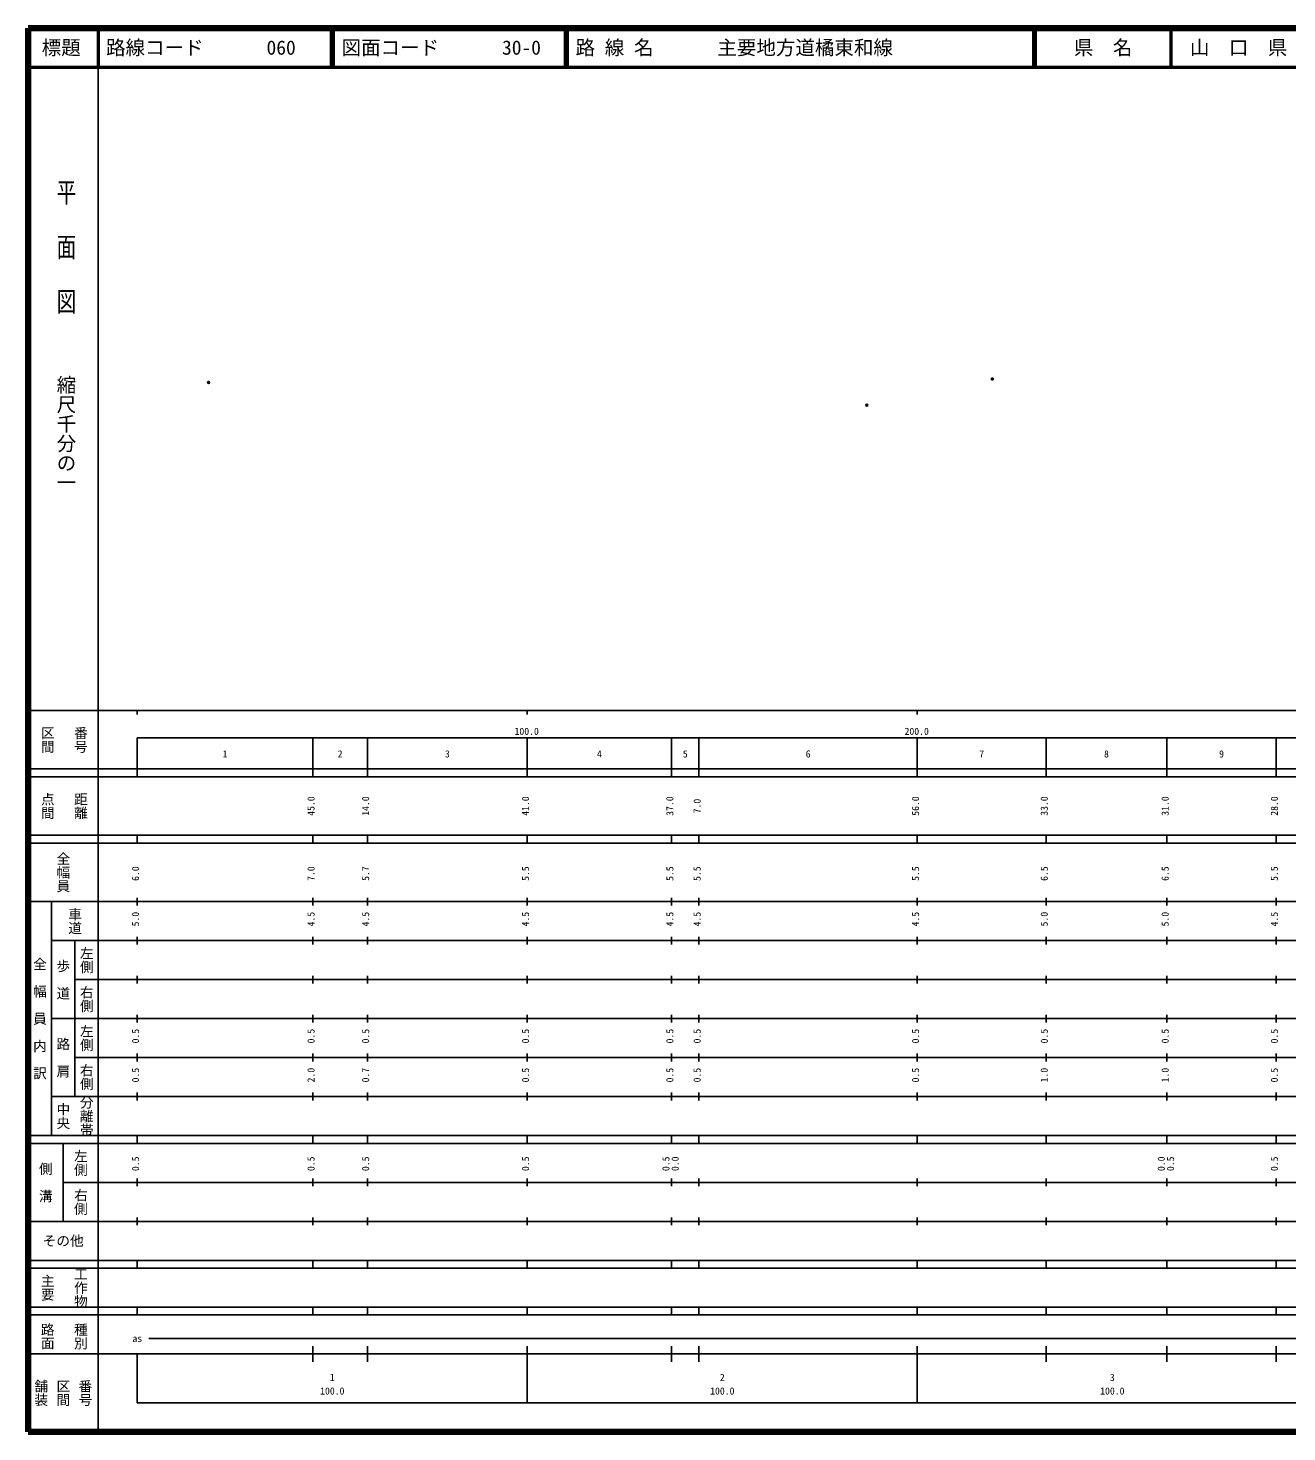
# Model space of a CAD drawing. Units: millimetres on the paper. Extents: x 40 to 680, y 20 to 380.
# Drawn here: x 40 to 362.8, y 20 to 380 of the extents above; entities that cross this region are included whole.
import ezdxf
from ezdxf.enums import TextEntityAlignment as Align

# ---------------------------------------------------------------- set-up
doc = ezdxf.new("R2010")
doc.units = ezdxf.units.MM
doc.header["$PDMODE"] = 32
doc.header["$PDSIZE"] = 0.5
doc.layers.add('M-OTRS', color=6, linetype='Continuous')
doc.layers.add('M-TTL-TXT', color=7, linetype='Continuous')
for name, color, linetype, lineweight in [('M-TTL', 2, 'Continuous', 140), ('M-TTL-BAND', 7, 'Continuous', 25), ('M-TTL-LINE', 7, 'Continuous', 50)]:
    doc.layers.add(name, color=color, linetype=linetype, lineweight=lineweight)
doc.styles.add('@ＭＳ ゴシック', font='')
doc.styles.add('ＭＳ ゴシック', font='')
doc.styles.get('@ＭＳ ゴシック').set_extended_font_data('@MS Gothic')
doc.styles.get('ＭＳ ゴシック').set_extended_font_data('MS Gothic')

msp = doc.modelspace()

# ---------------------------------------------------------------- linework, layer by layer
at = {"layer": 'M-OTRS'}
for p in [(86.29, 289.134), (287.238, 290.015), (255.045, 283.325)]:
    msp.add_point(p, dxfattribs=at)
at = {"layer": 'M-TTL'}
for p, q in [((40, 380), (40, 20)), ((680, 380), (40, 380)), ((40, 20), (680, 20))]:
    msp.add_line(p, q, dxfattribs=at)
at = {"layer": 'M-TTL-BAND'}
for p, q in [((58, 370), (58, 20)), ((40, 205), (579, 205)), ((68, 205), (68, 204)), ((168, 205), (168, 204)), ((268, 205), (268, 204)), ((68, 198), (579, 198)), ((68, 198), (68, 188)), ((113, 188), (113, 198)), ((127, 188), (127, 198)), ((168, 188), (168, 198)), ((205, 188), (205, 198)), ((212, 188), (212, 198)), ((268, 188), (268, 198)), ((301, 188), (301, 198)), ((332, 188), (332, 198)), ((360, 188), (360, 198)), ((40, 190), (579, 190)), ((40, 188), (579, 188)), ((40, 173), (579, 173)), ((68, 171), (68, 173)), ((113, 171), (113, 173)), ((127, 171), (127, 173)), ((168, 171), (168, 173)), ((205, 171), (205, 173)), ((212, 171), (212, 173)), ((268, 171), (268, 173)), ((301, 171), (301, 173)), ((332, 171), (332, 173)), ((360, 171), (360, 173)), ((40, 171), (579, 171)), ((40, 156), (579, 156)), ((46, 96), (46, 156)), ((68, 155), (68, 157)), ((113, 155), (113, 157)), ((127, 155), (127, 157)), ((168, 155), (168, 157)), ((205, 155), (205, 157)), ((212, 155), (212, 157)), ((268, 155), (268, 157)), ((301, 155), (301, 157)), ((332, 155), (332, 157)), ((360, 155), (360, 157)), ((46, 146), (579, 146)), ((52, 146), (52, 106)), ((68, 145), (68, 147)), ((113, 145), (113, 147)), ((127, 145), (127, 147)), ((168, 145), (168, 147)), ((205, 145), (205, 147)), ((212, 145), (212, 147)), ((268, 145), (268, 147)), ((301, 145), (301, 147)), ((332, 145), (332, 147)), ((360, 145), (360, 147)), ((68, 135), (68, 137)), ((113, 135), (113, 137)), ((127, 135), (127, 137)), ((168, 135), (168, 137)), ((205, 135), (205, 137)), ((212, 135), (212, 137)), ((268, 135), (268, 137)), ((301, 135), (301, 137)), ((332, 135), (332, 137)), ((360, 135), (360, 137)), ((52, 136), (579, 136)), ((46, 126), (579, 126)), ((68, 125), (68, 127)), ((113, 125), (113, 127)), ((127, 125), (127, 127)), ((168, 125), (168, 127)), ((205, 125), (205, 127)), ((212, 125), (212, 127)), ((268, 125), (268, 127)), ((301, 125), (301, 127)), ((332, 125), (332, 127)), ((360, 125), (360, 127)), ((52, 116), (579, 116)), ((68, 115), (68, 117)), ((113, 115), (113, 117)), ((127, 115), (127, 117)), ((168, 115), (168, 117)), ((205, 115), (205, 117)), ((212, 115), (212, 117)), ((268, 115), (268, 117)), ((301, 115), (301, 117)), ((332, 115), (332, 117)), ((360, 115), (360, 117)), ((46, 106), (579, 106)), ((68, 105), (68, 107)), ((113, 105), (113, 107)), ((127, 105), (127, 107)), ((168, 105), (168, 107)), ((205, 105), (205, 107)), ((212, 105), (212, 107)), ((268, 105), (268, 107)), ((301, 105), (301, 107)), ((332, 105), (332, 107)), ((360, 105), (360, 107)), ((40, 96), (579, 96)), ((40, 94), (579, 94)), ((49, 94), (49, 74)), ((68, 94), (68, 96)), ((113, 94), (113, 96)), ((127, 94), (127, 96)), ((168, 94), (168, 96)), ((205, 94), (205, 96)), ((212, 94), (212, 96)), ((268, 94), (268, 96)), ((301, 94), (301, 96)), ((332, 94), (332, 96)), ((360, 94), (360, 96)), ((49, 84), (579, 84)), ((68, 83), (68, 85)), ((113, 83), (113, 85)), ((127, 83), (127, 85)), ((168, 83), (168, 85)), ((205, 83), (205, 85)), ((212, 83), (212, 85)), ((268, 83), (268, 85)), ((301, 83), (301, 85)), ((332, 83), (332, 85)), ((360, 83), (360, 85)), ((40, 74), (579, 74)), ((68, 73), (68, 75)), ((113, 73), (113, 75)), ((127, 73), (127, 75)), ((168, 73), (168, 75)), ((205, 73), (205, 75)), ((212, 73), (212, 75)), ((268, 73), (268, 75)), ((301, 73), (301, 75)), ((332, 73), (332, 75)), ((360, 73), (360, 75)), ((40, 64), (579, 64)), ((40, 62), (579, 62)), ((68, 62), (68, 64)), ((113, 62), (113, 64)), ((127, 62), (127, 64)), ((168, 62), (168, 64)), ((205, 62), (205, 64)), ((212, 62), (212, 64)), ((268, 62), (268, 64)), ((301, 62), (301, 64)), ((332, 62), (332, 64)), ((360, 62), (360, 64)), ((40, 52), (579, 52)), ((68, 50), (68, 52)), ((113, 50), (113, 52)), ((127, 50), (127, 52)), ((168, 50), (168, 52)), ((205, 50), (205, 52)), ((212, 50), (212, 52)), ((268, 50), (268, 52)), ((301, 50), (301, 52)), ((332, 50), (332, 52)), ((360, 50), (360, 52)), ((40, 50), (579, 50)), ((71, 44), (565, 44)), ((40, 40), (579, 40)), ((68, 40), (68, 27.5)), ((113, 38), (113, 42)), ((127, 38), (127, 42)), ((168, 27.5), (168, 42)), ((205, 38), (205, 42)), ((212, 38), (212, 42)), ((268, 27.5), (268, 42)), ((301, 38), (301, 42)), ((332, 38), (332, 42)), ((360, 38), (360, 42)), ((68, 27.5), (579, 27.5))]:
    msp.add_line(p, q, dxfattribs=at)
at = {"layer": 'M-TTL-LINE'}
for p, q in [((58, 380), (58, 370)), ((117.75, 380), (117.75, 370)), ((118.25, 380), (118.25, 370)), ((177.75, 380), (177.75, 370)), ((178.25, 380), (178.25, 370)), ((297.75, 380), (297.75, 370)), ((298.25, 380), (298.25, 370)), ((333, 380), (333, 370)), ((40, 370), (680, 370))]:
    msp.add_line(p, q, dxfattribs=at)

# ---------------------------------------------------------------- texts
at = {"layer": 'M-TTL-BAND', "style": '@ＭＳ ゴシック', "width": 1.4}
msp.add_text('平  面  図', height=3.666, rotation=270, dxfattribs=at).set_placement((49.777, 306.475), align=Align.MIDDLE_RIGHT)
at = {"layer": 'M-TTL-BAND', "style": '@ＭＳ ゴシック'}
msp.add_text('縮尺千分の一', height=3.666, rotation=270, dxfattribs=at).set_placement((49.777, 261.03), align=Align.MIDDLE_RIGHT)
for s, p in [('区間', (45, 197.5)), ('番号', (53.5, 197.5)), ('点間', (45, 180.5)), ('距離', (53.5, 180.5)), ('全幅員', (49, 163.5)), ('車道', (52, 151)), ('左側', (55, 141)), ('全\u3000幅\u3000員\u3000内\u3000訳', (43, 126)), ('歩\u3000道', (49, 136)), ('右側', (55, 131)), ('左側', (55, 121)), ('路\u3000肩', (49, 116)), ('右側', (55, 111)), ('分離帯', (55, 101)), ('中央', (49, 101)), ('左側', (53.5, 89)), ('側\u3000溝', (44.5, 84)), ('右側', (53.5, 79)), ('工作物', (53.5, 57)), ('主要', (45, 57)), ('路面', (45, 44.5)), ('種別', (53.5, 44.5)), ('舗装', (43.333, 30)), ('区間', (49, 30)), ('番号', (54.667, 30))]:
    msp.add_text(s, height=2.566, rotation=270, dxfattribs=at).set_placement(p, align=Align.MIDDLE_CENTER)
at = {"layer": 'M-TTL-BAND', "style": 'ＭＳ ゴシック'}
for s, p in [('100.0', (167.844, 198.195)), ('200.0', (267.844, 198.195)), ('1', (90.5, 192.405)), ('2', (120, 192.405)), ('3', (147.5, 192.405)), ('4', (186.5, 192.405)), ('5', (208.5, 192.405)), ('6', (240, 192.405)), ('7', (284.5, 192.405)), ('8', (316.5, 192.405)), ('9', (346, 192.405)), ('as', (68, 42.5)), ('1', (118, 32.523)), ('2', (218, 32.523)), ('3', (318, 32.523)), ('100.0', (118, 29.033)), ('100.0', (218, 29.033)), ('100.0', (318, 29.033))]:
    msp.add_text(s, height=1.833, dxfattribs=at).set_placement(p, align=Align.BOTTOM_CENTER)
for s, p in [('45.0', (114, 180.5)), ('14.0', (128, 180.5)), ('41.0', (169, 180.5)), ('37.0', (206, 180.5)), ('7.0', (213, 180.5)), ('56.0', (269, 180.5)), ('33.0', (302, 180.5)), ('31.0', (333, 180.5)), ('28.0', (361, 180.5)), ('6.0', (69, 163.174)), ('7.0', (114, 163.174)), ('5.7', (128, 163.174)), ('5.5', (169, 163.174)), ('5.5', (206, 163.174)), ('5.5', (213, 163.174)), ('5.5', (269, 163.174)), ('6.5', (302, 163.174)), ('6.5', (333, 163.174)), ('5.5', (361, 163.174)), ('5.0', (69, 151.5)), ('4.5', (114, 151.5)), ('4.5', (128, 151.5)), ('4.5', (169, 151.5)), ('4.5', (206, 151.5)), ('4.5', (213, 151.5)), ('4.5', (269, 151.5)), ('5.0', (302, 151.5)), ('5.0', (333, 151.5)), ('4.5', (361, 151.5)), ('0.5', (69, 121.5)), ('0.5', (114, 121.5)), ('0.5', (128, 121.5)), ('0.5', (169, 121.5)), ('0.5', (206, 121.5)), ('0.5', (213, 121.5)), ('0.5', (269, 121.5)), ('0.5', (302, 121.5)), ('0.5', (333, 121.5)), ('0.5', (361, 121.5)), ('0.5', (69, 111.5)), ('2.0', (114, 111.5)), ('0.7', (128, 111.5)), ('0.5', (169, 111.5)), ('0.5', (206, 111.5)), ('0.5', (213, 111.5)), ('0.5', (269, 111.5)), ('1.0', (302, 111.5)), ('1.0', (333, 111.5)), ('0.5', (361, 111.5)), ('0.5', (69, 88.764)), ('0.5', (114, 88.764)), ('0.5', (128, 88.764)), ('0.5', (169, 88.764)), ('0.5', (205, 88.764)), ('0.0', (207.37, 88.764)), ('0.0', (332, 88.764)), ('0.5', (334.37, 88.764)), ('0.5', (361, 88.764))]:
    msp.add_text(s, height=1.833, rotation=90, dxfattribs=at).set_placement(p, align=Align.BOTTOM_CENTER)
msp.add_text('その他', height=2.566, dxfattribs=at).set_placement((49, 69), align=Align.MIDDLE_CENTER)
at = {"layer": 'M-TTL-TXT', "style": 'ＭＳ ゴシック'}
for s, p in [('標題', (48.5, 375)), ('県\u3000名', (315.625, 375)), ('山\u3000口\u3000県', (350.375, 375))]:
    msp.add_text(s, height=3.666, dxfattribs=at).set_placement(p, align=Align.MIDDLE_CENTER)
for s, p in [('路線コード', (60, 375)), ('060', (101.142, 375)), ('図面コード', (120.38, 375)), ('30-0', (161.521, 375)), ('路 線 名', (180.38, 375)), ('主要地方道橘東和線', (216.734, 375))]:
    msp.add_text(s, height=3.666, dxfattribs=at).set_placement(p, align=Align.MIDDLE_LEFT)

doc.saveas('drawing.dxf')
